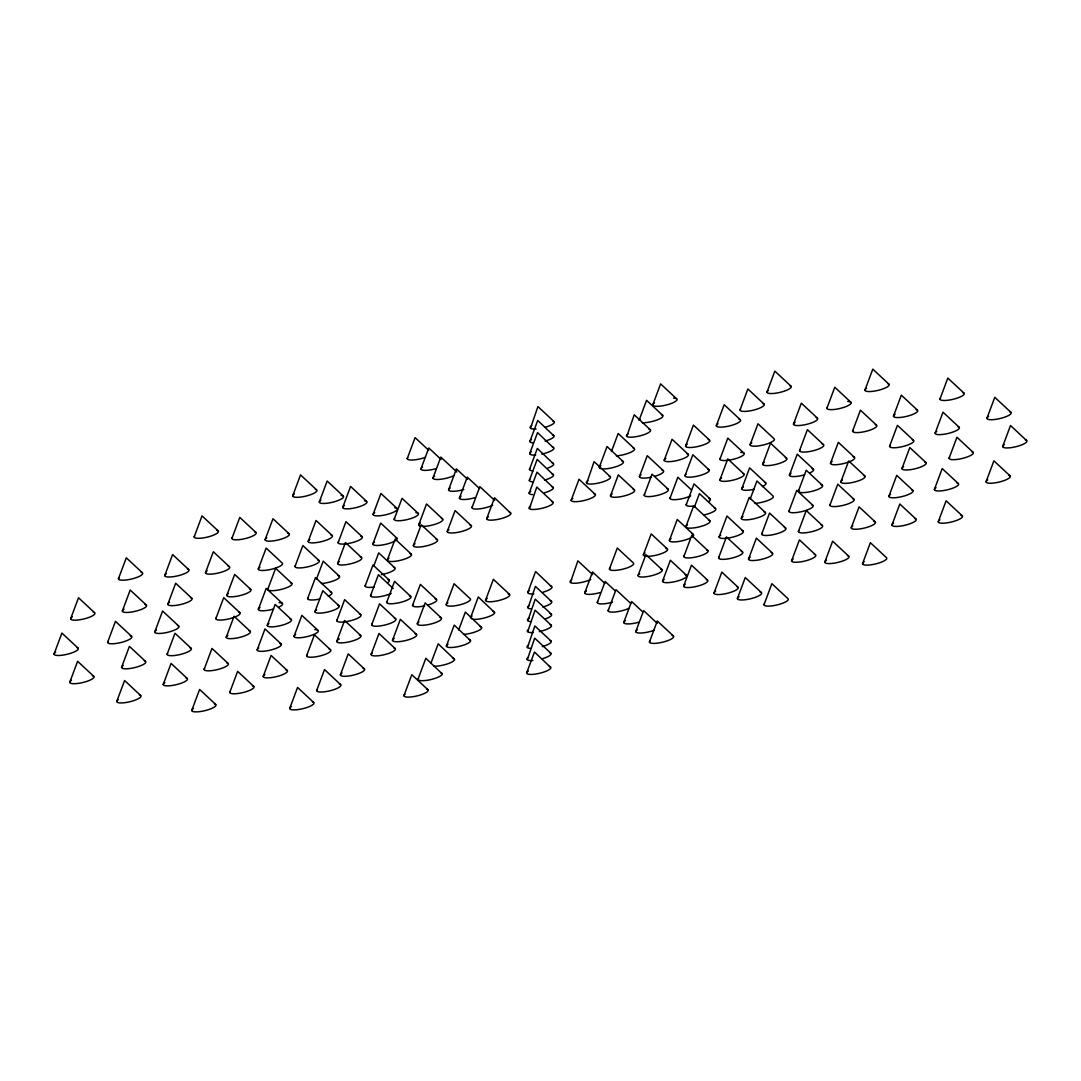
<?xml version="1.0" encoding="UTF-8"?>
<svg xmlns="http://www.w3.org/2000/svg" width="1081" height="1081" viewBox="0 0 1081 1081"><rect width="100%" height="100%" fill="white"/><g stroke="black" fill="none" stroke-linecap="round" stroke-linejoin="round"><path stroke-width="1.5" d="M54.05 654.032L61.901 633.061L77.94 647.992M70.657 618.737L78.508 597.752L94.533 612.697M69.765 682.26L77.616 661.288L93.655 676.22M118.451 578.767L126.301 557.796L142.341 572.727M107.627 642.317L115.464 621.332L131.504 636.277M122.356 610.995L130.193 590.023L146.232 604.968M121.572 667.355L129.409 646.37L145.449 661.315M116.734 701.488L124.585 680.517L140.625 695.461M164.758 575.551L172.595 554.567L188.635 569.511M154.759 632.007L162.596 611.022L178.635 625.967M167.839 604.198L175.676 583.227L191.715 598.158M194.188 536.865L202.025 515.88L218.065 530.825M167.136 654.235L174.987 633.263L191.013 648.195M163.231 684.408L171.082 663.437L187.121 678.382M205.485 572.714L213.322 551.742L229.361 566.687M231.929 538.379L239.779 517.394L255.819 532.338M215.862 618.629L223.713 597.658L239.752 612.603M226.807 595.374L234.658 574.403L250.684 589.334M204.133 669.382L211.984 648.411L228.01 663.342M191.756 710.42L199.607 689.448L215.646 704.38M226.226 637.236L234.064 616.251L250.103 631.196M265.129 539.703L272.98 518.731L289.019 533.676M258.291 569.052L266.142 548.067L282.182 563.012A12.459 3.054 -13.2 0 1 270.399 569.525L267.25 570.106A12.459 3.054 -13.2 0 1 259.94 567.12M292.694 495.868L300.532 474.897L316.571 489.828A12.459 3.054 -13.2 0 1 310.869 494.598A12.459 3.054 -13.2 0 1 296.208 497.314L294.289 497.084A12.459 3.054 -13.2 0 1 294.343 493.936M258.345 609.333L266.196 588.361L282.236 603.306M267.804 589.24L275.641 568.268L291.681 583.213M229.78 692.326L237.631 671.355L253.657 686.3M257.17 649.897L265.007 628.926L281.046 643.871M267.291 625.413L275.142 604.428L291.181 619.372M295.005 566.498L302.856 545.513L318.895 560.458M319.3 502.016L327.151 481.031L343.19 495.976M308.193 541.432L316.03 520.461L332.07 535.406M263.224 676.422L271.074 655.437L287.114 670.382M307.639 598.55L315.476 577.578L331.516 592.523M294.032 636.358L301.883 615.373L317.922 630.318M342.718 507.421L350.568 486.436L366.608 501.381M316.476 579.132L323.205 561.147L339.245 576.092M338.123 542.635L345.961 521.664L362 536.595M314.949 611.697L322.8 590.712L338.826 605.657M337.596 563.525L345.447 542.554L361.486 557.499M306.599 655.775L314.436 634.804L330.475 649.749M289.722 708.433L297.559 687.448L313.598 702.393M373.094 514.421L380.931 493.449L396.97 508.394M336.799 620.643L344.65 599.658L360.689 614.603M316.679 690.57L324.516 669.585L340.556 684.53M372.85 544.027L380.688 523.055L396.727 537.987M336.745 641.438L344.582 620.467L360.622 635.398M407.253 458.587L415.104 437.602L428.671 450.25M365.135 585.97L372.986 564.998L389.025 579.943M373.648 566.336L378.701 552.85L394.727 567.795M394.2 519.299L402.037 498.327L418.077 513.259M340.38 674.855L348.231 653.87L364.27 668.815M370.54 595.685L378.391 574.714L393.2 588.51M420.928 468.938L428.779 447.966L441.116 459.452M387.295 560.08L395.146 539.095L411.185 554.04M371.715 624.791L379.566 603.82L395.605 618.764M432.968 478.045L440.805 457.074L456.844 472.019M386.714 602.306L394.551 581.335L410.591 596.266M418.685 524.947L426.536 503.976L442.575 518.921M371.134 654.478L378.985 633.493L395.011 648.438M413.361 545.648L421.212 524.677L437.237 539.622M448.574 489.855L456.412 468.884L467.519 479.234M392.511 640.303L400.348 619.332L416.388 634.277M412.523 605.374L420.374 584.402L436.413 599.347M459.411 498.071L467.262 477.099L479.599 488.585M447.25 531.541L455.101 510.57L471.14 525.515A12.459 3.054 -13.2 0 1 465.438 530.285A12.459 3.054 -13.2 0 1 450.777 532.987L448.858 532.757A12.459 3.054 -13.2 0 1 448.899 529.622M417.307 623.872L425.144 602.887L441.183 617.832M472.005 507.597L479.842 486.626L494.652 500.408M403.943 695.664L411.793 674.693L427.819 689.624M417.996 679.246L425.846 658.261L442.278 673.922A12.459 3.054 -13.2 0 1 430.089 679.733A12.459 3.054 -13.2 0 1 417.996 679.246L418.415 678.341M446.237 604.698L454.088 583.713L470.113 598.658A12.459 3.054 -13.2 0 1 470.1 600.279L468.87 601.306A12.459 3.054 -13.2 0 1 452.263 606.09A12.459 3.054 -13.2 0 1 447.885 602.766M430.914 663.302L438.197 643.817L454.642 659.478A12.459 3.054 -13.2 0 1 447.102 664.018A12.459 3.054 -13.2 0 1 433.886 666.234M486.68 518.718L494.53 497.733L510.962 513.407A12.459 3.054 -13.2 0 1 501.922 518.407A12.459 3.054 -13.2 0 1 488.288 519.934L487.085 519.434A12.459 3.054 -13.2 0 1 488.328 516.786M446.385 646.06L454.236 625.088L470.667 640.749A12.459 3.054 -13.2 0 1 458.493 646.546A12.459 3.054 -13.2 0 1 446.385 646.06L446.818 645.154A12.459 3.054 -13.2 0 1 448.034 644.127M536.108 428.941A12.459 3.054 -13.2 0 1 530.474 428.265L537.919 406.564L553.958 421.509M458.655 630.047L465.37 612.062L481.815 627.723A12.459 3.054 -13.2 0 1 463.56 634.425M529.879 441.399L537.73 420.428L554.161 436.089A12.459 3.054 -13.2 0 1 545.121 441.102M529.704 453.601L537.554 432.616L553.999 448.291A12.459 3.054 -13.2 0 1 541.811 454.088M529.487 469.411L537.338 448.439L553.769 464.1A12.459 3.054 -13.2 0 1 547.662 468.154M529.339 480.41L537.176 459.425L553.621 475.086A12.459 3.054 -13.2 0 1 544.581 480.099M485.545 600.306L493.382 579.321L509.421 594.266M529.15 493.152L537 472.181L553.445 487.842A12.459 3.054 -13.2 0 1 544.392 492.841M551.634 501.503A12.459 3.054 -13.2 0 1 553.229 502.719L552.81 503.624A12.459 3.054 -13.2 0 1 541.04 508.516A12.459 3.054 -13.2 0 1 529.352 508.759L536.798 487.058L552.837 502.003M533.798 593.888A12.459 3.054 -13.2 0 1 527.771 592.496L535.608 571.525L552.053 587.186A12.459 3.054 -13.2 0 1 543.013 592.185M531.082 608.819A12.459 3.054 -13.2 0 1 527.96 608.103L535.406 586.402L551.445 601.347A12.459 3.054 -13.2 0 1 542.797 607.063M593.847 493.706A12.459 3.054 -13.2 0 1 595.036 495.828L593.807 496.841A12.459 3.054 -13.2 0 1 580.132 501.3A12.459 3.054 -13.2 0 1 571.173 500.233L579.024 479.248L595.05 494.193M530.906 621.575A12.459 3.054 -13.2 0 1 527.785 620.859L535.23 599.158L551.269 614.089A12.459 3.054 -13.2 0 1 545.554 618.873M533.257 632.52A12.459 3.054 -13.2 0 1 527.636 631.845L535.068 610.143L551.107 625.088A12.459 3.054 -13.2 0 1 539.324 631.601M608.941 476.072A12.459 3.054 -13.2 0 1 610.535 477.289L610.116 478.194A12.459 3.054 -13.2 0 1 598.361 483.085A12.459 3.054 -13.2 0 1 586.659 483.329L594.104 461.628L610.143 476.572M530.528 648.384A12.459 3.054 -13.2 0 1 527.406 647.654L534.852 625.953L550.891 640.898A12.459 3.054 -13.2 0 1 542.257 646.627M532.865 660.518A12.459 3.054 -13.2 0 1 527.244 659.856L534.676 638.155L550.715 653.086A12.459 3.054 -13.2 0 1 542.081 658.815M526.636 672.99L534.487 652.019L550.932 667.68A12.459 3.054 -13.2 0 1 538.743 673.477A12.459 3.054 -13.2 0 1 526.636 672.99L527.069 672.085A12.459 3.054 -13.2 0 1 528.298 671.058M611.441 451.48L618.17 433.495L634.209 448.439M590.726 579.511A12.459 3.054 -13.2 0 1 570.43 582.537L577.876 560.836L592.685 574.633M649.032 429.211A12.459 3.054 -13.2 0 1 650.64 430.427L650.221 431.333A12.459 3.054 -13.2 0 1 638.452 436.224A12.459 3.054 -13.2 0 1 626.764 436.467L634.209 414.766L650.235 429.698M610.481 495.841L618.318 474.856L634.358 489.801M639.276 419.793L646.56 400.308L662.599 415.253M673.531 398.105A12.459 3.054 -13.2 0 1 676.638 400.456L675.409 401.483A12.459 3.054 -13.2 0 1 661.734 405.929A12.459 3.054 -13.2 0 1 652.775 404.875L660.613 383.89L676.652 398.835M584.713 592.929L592.564 571.957L604.901 583.456M651.505 477.153A12.459 3.054 -13.2 0 1 639.412 476.667L647.262 455.682L663.288 470.627M609.454 568.984L617.305 548.013L633.344 562.944A12.459 3.054 -13.2 0 1 626.21 568.214A12.459 3.054 -13.2 0 1 611.062 570.2L609.86 569.714A12.459 3.054 -13.2 0 1 609.887 568.079M597.293 602.455L605.144 581.483L615.008 590.672M644.195 495.152L652.032 474.181L668.072 489.112M686.894 453.696A12.459 3.054 -13.2 0 1 688.07 455.817L686.84 456.844A12.459 3.054 -13.2 0 1 673.166 461.29A12.459 3.054 -13.2 0 1 664.207 460.222L672.058 439.251L688.097 454.196M608.144 610.67L615.994 589.699L630.791 603.482M643.357 554.877L651.194 533.906L667.234 548.837M708.258 439.535A12.459 3.054 -13.2 0 1 709.447 441.656L708.217 442.67A12.459 3.054 -13.2 0 1 694.543 447.129A12.459 3.054 -13.2 0 1 685.584 446.061L693.421 425.09L709.46 440.021M638.033 575.578L645.87 554.607L661.91 569.552M670.004 498.233L677.855 477.248L691.421 489.896M623.751 622.48L631.588 601.509L642.695 611.846M685.003 475.735L692.84 454.763L708.879 469.708M669.409 540.459L677.26 519.475L693.299 534.419M635.777 631.601L643.627 610.616L657.194 623.264M686.165 504.841L694.016 483.869L710.055 498.814M739.012 419.158A12.459 3.054 -13.2 0 1 740.188 421.279L738.972 422.293A12.459 3.054 -13.2 0 1 725.283 426.752A12.459 3.054 -13.2 0 1 716.325 425.684L724.175 404.699L740.215 419.644M662.518 581.24L670.369 560.255L686.408 575.2M685.867 526.704L693.705 505.732L709.744 520.664M694.38 507.07L699.421 493.585L715.46 508.516M649.465 641.952L657.302 620.98L673.341 635.912A12.459 3.054 -13.2 0 1 664.707 641.641A12.459 3.054 -13.2 0 1 649.857 642.668L649.465 641.952A12.459 3.054 -13.2 0 1 649.884 641.047M719.973 459.101L727.824 438.116L743.863 453.061M683.868 556.499L691.718 535.527L707.758 550.472M762.727 403.443A12.459 3.054 -13.2 0 1 763.902 405.564L762.673 406.578A12.459 3.054 -13.2 0 1 748.998 411.037A12.459 3.054 -13.2 0 1 740.039 409.969L747.89 388.984L763.929 403.929M719.905 479.896L727.756 458.912L743.796 473.856M683.624 586.105L691.475 565.133L707.515 580.065M766.997 392.106L774.834 371.121L790.873 386.066M750.119 444.75L757.97 423.779L774.01 438.71A12.459 3.054 -13.2 0 1 772.753 441.372L770.821 442.44A12.459 3.054 -13.2 0 1 756.16 446.142A12.459 3.054 -13.2 0 1 750.538 443.845L751.768 442.832M719.108 537L726.959 516.029L742.998 530.974M741.769 488.842L749.606 467.87L765.645 482.802M718.595 557.904L726.446 536.919L742.485 551.864M741.35 518.407L749.201 497.422L765.24 512.367M713.987 593.118L721.838 572.133L737.877 587.078M762.686 464.181L770.523 443.196L786.563 458.141M750.2 498.976L756.93 481.004L772.969 495.936A12.459 3.054 -13.2 0 1 764.321 501.665L761.186 502.462A12.459 3.054 -13.2 0 1 755.119 503.368M793.495 424.117L801.332 403.145L817.371 418.077M748.525 559.093L756.376 538.122L772.402 553.067M737.404 598.523L745.255 577.538L761.294 592.483M761.7 534.041L769.55 513.07L785.59 528.001M789.427 475.127L797.265 454.155L813.304 469.086M799.548 450.628L807.399 429.657L823.425 444.602M826.938 408.199L834.775 387.228L850.815 402.173M788.914 511.286L796.765 490.315L812.804 505.259M798.373 491.193L806.21 470.221L822.249 485.153M764.024 604.671L771.875 583.686L787.914 598.631A12.459 3.054 -13.2 0 1 780.779 603.901A12.459 3.054 -13.2 0 1 765.632 605.887L764.429 605.387A12.459 3.054 -13.2 0 1 764.456 603.766M798.413 531.487L806.264 510.516L822.303 525.447M791.576 560.823L799.427 539.851L815.466 554.796M830.492 463.303L838.343 442.332L854.382 457.263M864.949 390.119L872.799 369.134L888.839 384.079M852.585 431.143L860.422 410.172L876.461 425.117M829.911 505.165L837.748 484.18L853.787 499.125M840.842 481.896L848.693 460.925L864.732 475.87M824.789 562.161L832.627 541.176L848.666 556.12M851.233 527.812L859.084 506.84L875.11 521.785M893.487 416.117L901.324 395.146L917.364 410.091M889.582 446.304L897.419 425.319L913.459 440.264M862.53 563.674L870.381 542.689L886.42 557.634A12.459 3.054 -13.2 0 1 880.704 562.404A12.459 3.054 -13.2 0 1 866.057 565.12L864.138 564.89A12.459 3.054 -13.2 0 1 864.178 561.742M888.879 496.341L896.73 475.356L912.769 490.301M901.959 468.532L909.81 447.561L925.849 462.492M891.96 524.988L899.811 504.003L915.85 518.948M939.97 399.038L947.821 378.066L963.86 393.011M935.146 433.184L942.997 412.199L959.036 427.144M934.362 489.531L942.2 468.559L958.239 483.491M949.091 458.222L956.942 437.237L972.968 452.182M938.267 521.758L946.105 500.787L962.144 515.732M986.939 418.279L994.79 397.295L1010.83 412.239M986.061 481.802L993.898 460.817L1009.938 475.762M1002.668 446.507L1010.505 425.522L1026.545 440.467M527.771 592.496L528.19 591.591A12.459 3.054 -13.2 0 1 529.42 590.577M571.173 500.233L571.592 499.327A12.459 3.054 -13.2 0 1 572.822 498.3M652.775 404.875L653.194 403.97A12.459 3.054 -13.2 0 1 654.424 402.943M639.412 476.667L639.83 475.762A12.459 3.054 -13.2 0 1 641.06 474.735M664.207 460.222L664.639 459.33A12.459 3.054 -13.2 0 1 665.855 458.303M685.584 446.061L686.003 445.156A12.459 3.054 -13.2 0 1 687.232 444.129M716.325 425.684L716.757 424.779A12.459 3.054 -13.2 0 1 717.973 423.752M740.039 409.969L740.471 409.064M342.028 672.923L340.812 673.949A12.459 3.054 -13.2 0 0 349.339 675.922A12.459 3.054 -13.2 0 0 364.243 670.436L364.675 669.531A12.459 3.054 -13.2 0 0 363.067 668.328M372.175 653.059L371.553 653.573A12.459 3.054 -13.2 0 0 380.093 655.532A12.459 3.054 -13.2 0 0 394.997 650.059L395.416 649.154A12.459 3.054 -13.2 0 0 393.808 647.938M394.16 638.385L392.93 639.398A12.459 3.054 -13.2 0 0 401.47 641.371A12.459 3.054 -13.2 0 0 416.361 635.898L416.793 634.993A12.459 3.054 -13.2 0 0 415.185 633.777M418.955 621.94L417.725 622.967A12.459 3.054 -13.2 0 0 426.265 624.94A12.459 3.054 -13.2 0 0 441.17 619.467L441.589 618.562A12.459 3.054 -13.2 0 0 439.981 617.346M487.193 598.374L485.964 599.401A12.459 3.054 -13.2 0 0 494.503 601.374A12.459 3.054 -13.2 0 0 509.408 595.888L509.827 594.982A12.459 3.054 -13.2 0 0 508.219 593.78M612.13 493.909L610.9 494.936A12.459 3.054 -13.2 0 0 616.508 497.233A12.459 3.054 -13.2 0 0 631.182 493.531L633.115 492.45A12.459 3.054 -13.2 0 0 633.155 489.315M404.983 694.245L404.362 694.759A12.459 3.054 -13.2 0 0 412.901 696.732A12.459 3.054 -13.2 0 0 427.806 691.259L428.225 690.354A12.459 3.054 -13.2 0 0 426.617 689.138M768.037 390.687L767.415 391.2A12.459 3.054 -13.2 0 0 773.023 393.498A12.459 3.054 -13.2 0 0 787.698 389.795L789.63 388.714A12.459 3.054 -13.2 0 0 789.671 385.579M686.03 474.329L685.422 474.829A12.459 3.054 -13.2 0 0 691.029 477.126A12.459 3.054 -13.2 0 0 705.69 473.424L707.636 472.356A12.459 3.054 -13.2 0 0 707.677 469.208M795.143 422.185L793.913 423.212A12.459 3.054 -13.2 0 0 799.521 425.509A12.459 3.054 -13.2 0 0 814.182 421.806L816.128 420.725A12.459 3.054 -13.2 0 0 816.169 417.59M339.353 638.979L338.394 639.506A12.459 3.054 -13.2 0 0 342.772 642.83A12.459 3.054 -13.2 0 0 359.378 638.047L360.595 637.033A12.459 3.054 -13.2 0 0 359.419 634.912M381.377 574.606L382.944 574.308A12.459 3.054 -13.2 0 0 393.525 567.295M422.212 526.393L424.725 526.339A12.459 3.054 -13.2 0 0 439.386 522.636A12.459 3.054 -13.2 0 0 441.372 518.421M341.028 495.368L341.988 495.49A12.459 3.054 -13.2 0 1 340.002 499.706A12.459 3.054 -13.2 0 1 325.34 503.408L322.827 503.462A12.459 3.054 -13.2 0 1 320.962 500.084M364.446 500.773L365.405 500.895A12.459 3.054 -13.2 0 1 363.419 505.111A12.459 3.054 -13.2 0 1 348.758 508.813L346.244 508.867A12.459 3.054 -13.2 0 1 344.38 505.489M394.808 507.786L395.768 507.894A12.459 3.054 -13.2 0 1 393.781 512.11A12.459 3.054 -13.2 0 1 379.12 515.826L376.62 515.867A12.459 3.054 -13.2 0 1 374.742 512.502M415.915 512.651L416.874 512.772A12.459 3.054 -13.2 0 1 414.901 516.988A12.459 3.054 -13.2 0 1 400.227 520.691L397.727 520.745A12.459 3.054 -13.2 0 1 394.619 518.394M645.925 556.215L644.965 556.093A12.459 3.054 -13.2 0 1 645.006 552.959M469.938 525.015L471.14 525.515M315.368 489.342L316.571 489.828M672.139 635.425L673.341 635.912M550.243 600.847L551.445 601.347M550.067 613.603L551.269 614.089M549.905 624.588L551.107 625.088M549.689 640.411L550.891 640.898M549.513 652.6L550.715 653.086M623.061 461.465L607.036 446.521L599.185 467.492A12.459 3.054 -13.2 0 1 600.833 465.573M472.059 619.143A12.459 3.054 -13.2 0 0 485.707 617.616A12.459 3.054 -13.2 0 0 494.747 612.616L478.302 596.955L470.465 617.927L470.884 617.021A12.459 3.054 -13.2 0 1 472.113 616.008M960.941 515.232A12.459 3.054 -13.2 0 1 958.955 519.448A12.459 3.054 -13.2 0 1 944.294 523.163L941.781 523.204A12.459 3.054 -13.2 0 1 939.916 519.839M1008.735 475.275A12.459 3.054 -13.2 0 1 1007.803 478.951A12.459 3.054 -13.2 0 1 995.02 482.869L992.088 483.193A12.459 3.054 -13.2 0 1 987.71 479.869M1025.342 439.967A12.459 3.054 -13.2 0 1 1014.762 446.98L1011.627 447.561A12.459 3.054 -13.2 0 1 1004.317 444.575M1009.627 411.739A12.459 3.054 -13.2 0 1 1002.195 417.969L999.047 418.752A12.459 3.054 -13.2 0 1 988.588 416.347M962.658 392.511A12.459 3.054 -13.2 0 1 958.158 397.781L955.226 398.727A12.459 3.054 -13.2 0 1 940.402 398.132M887.636 383.593A12.459 3.054 -13.2 0 1 885.65 387.795L883.136 388.849A12.459 3.054 -13.2 0 1 868.475 391.552A12.459 3.054 -13.2 0 1 866.597 388.187M545.31 427.238A12.459 3.054 -13.2 0 0 553.931 423.13L554.364 422.225A12.459 3.054 -13.2 0 0 552.756 421.009M530.068 427.549A12.459 3.054 -13.2 0 1 531.717 425.617M425.428 457.317A12.459 3.054 -13.2 0 1 408.861 459.803L407.659 459.303A12.459 3.054 -13.2 0 1 407.672 457.682M216.862 530.339A12.459 3.054 -13.2 0 1 214.876 534.555A12.459 3.054 -13.2 0 1 200.215 538.257L197.715 538.311A12.459 3.054 -13.2 0 1 194.607 535.96M141.138 572.241A12.459 3.054 -13.2 0 1 140.206 575.916A12.459 3.054 -13.2 0 1 127.409 579.835L124.491 580.159A12.459 3.054 -13.2 0 1 118.883 577.862M93.331 612.211A12.459 3.054 -13.2 0 1 82.751 619.224L79.616 619.805A12.459 3.054 -13.2 0 1 72.305 616.805M76.737 647.505A12.459 3.054 -13.2 0 1 69.292 653.721L66.144 654.518A12.459 3.054 -13.2 0 1 55.699 652.1M92.453 675.733A12.459 3.054 -13.2 0 1 87.939 681.003L85.007 681.949A12.459 3.054 -13.2 0 1 72.251 683.624A12.459 3.054 -13.2 0 1 71.414 680.327M139.422 694.961A12.459 3.054 -13.2 0 1 137.436 699.177L134.909 700.231A12.459 3.054 -13.2 0 1 120.261 702.934A12.459 3.054 -13.2 0 1 118.383 699.569M214.443 703.893A12.459 3.054 -13.2 0 1 214.403 707.028L212.457 708.109A12.459 3.054 -13.2 0 1 196.472 711.879A12.459 3.054 -13.2 0 1 193.404 708.487M312.395 701.907A12.459 3.054 -13.2 0 1 313.585 704.028L312.355 705.042A12.459 3.054 -13.2 0 1 295.748 709.825A12.459 3.054 -13.2 0 1 291.37 706.501M549.324 666.464A12.459 3.054 -13.2 0 1 550.526 666.95M914.648 518.461A12.459 3.054 -13.2 0 1 913.715 522.137A12.459 3.054 -13.2 0 1 900.919 526.055L898 526.379A12.459 3.054 -13.2 0 1 893.609 523.055M957.036 483.004A12.459 3.054 -13.2 0 1 946.456 490.017L943.321 490.598A12.459 3.054 -13.2 0 1 936.011 487.612M971.765 451.696A12.459 3.054 -13.2 0 1 964.333 457.912L961.185 458.709A12.459 3.054 -13.2 0 1 949.51 457.317M957.834 426.657A12.459 3.054 -13.2 0 1 953.32 431.914L950.388 432.873A12.459 3.054 -13.2 0 1 937.632 434.548A12.459 3.054 -13.2 0 1 936.795 431.251M916.161 409.591A12.459 3.054 -13.2 0 1 914.175 413.807L911.661 414.861A12.459 3.054 -13.2 0 1 897.014 417.563A12.459 3.054 -13.2 0 1 895.136 414.199M847.693 401.443A12.459 3.054 -13.2 0 1 849.571 404.821L847.639 405.888A12.459 3.054 -13.2 0 1 832.965 409.591A12.459 3.054 -13.2 0 1 827.357 407.294M642.249 422.739A12.459 3.054 -13.2 0 0 662.585 416.888L663.004 415.982A12.459 3.054 -13.2 0 0 661.396 414.766M639.141 420.387A12.459 3.054 -13.2 0 1 640.371 419.36M533.406 442.845A12.459 3.054 -13.2 0 1 531.487 442.615L530.285 442.129A12.459 3.054 -13.2 0 1 531.528 439.481M552.553 434.873A12.459 3.054 -13.2 0 1 553.756 435.373M436.17 468.627A12.459 3.054 -13.2 0 1 424.455 470.384L422.536 470.154A12.459 3.054 -13.2 0 1 422.576 467.006M254.616 531.852A12.459 3.054 -13.2 0 1 253.684 535.527A12.459 3.054 -13.2 0 1 240.887 539.446L237.969 539.77A12.459 3.054 -13.2 0 1 232.347 537.473M187.432 569.025A12.459 3.054 -13.2 0 1 176.852 576.038L173.703 576.619A12.459 3.054 -13.2 0 1 166.406 573.619M145.03 604.468A12.459 3.054 -13.2 0 1 137.598 610.697L134.449 611.481A12.459 3.054 -13.2 0 1 124.004 609.076M130.301 635.79A12.459 3.054 -13.2 0 1 125.801 641.047L122.869 642.006A12.459 3.054 -13.2 0 1 108.046 641.411M144.246 660.829A12.459 3.054 -13.2 0 1 142.26 665.045L139.746 666.085A12.459 3.054 -13.2 0 1 125.099 668.801A12.459 3.054 -13.2 0 1 123.22 665.423M185.918 677.882A12.459 3.054 -13.2 0 1 185.864 681.03L183.932 682.097A12.459 3.054 -13.2 0 1 167.947 685.867A12.459 3.054 -13.2 0 1 164.88 682.489M252.454 685.8A12.459 3.054 -13.2 0 1 253.643 687.921L252.414 688.948A12.459 3.054 -13.2 0 1 237.239 693.597A12.459 3.054 -13.2 0 1 230.199 691.421M317.098 689.664A12.459 3.054 -13.2 0 0 325.638 691.637A12.459 3.054 -13.2 0 0 340.529 686.151L340.961 685.259A12.459 3.054 -13.2 0 0 339.353 684.043M440.67 672.72A12.459 3.054 -13.2 0 1 441.872 673.206M526.839 659.126A12.459 3.054 -13.2 0 1 528.487 657.207M653.964 630.331A12.459 3.054 -13.2 0 1 637.385 632.817L636.182 632.317A12.459 3.054 -13.2 0 1 637.425 629.669M760.092 591.996A12.459 3.054 -13.2 0 1 756.903 596.739A12.459 3.054 -13.2 0 1 740.931 599.969L739.012 599.739A12.459 3.054 -13.2 0 1 739.053 596.59M847.463 555.634A12.459 3.054 -13.2 0 1 845.477 559.85A12.459 3.054 -13.2 0 1 830.816 563.552L828.316 563.606A12.459 3.054 -13.2 0 1 826.438 560.228M911.567 489.815A12.459 3.054 -13.2 0 1 900.973 496.828L897.838 497.409A12.459 3.054 -13.2 0 1 890.528 494.409M924.647 462.006A12.459 3.054 -13.2 0 1 917.201 468.222L914.053 469.019A12.459 3.054 -13.2 0 1 903.608 466.6M912.256 439.764A12.459 3.054 -13.2 0 1 907.756 445.034L904.824 445.994A12.459 3.054 -13.2 0 1 890.001 445.399M875.259 424.617A12.459 3.054 -13.2 0 1 873.286 428.833L870.759 429.887A12.459 3.054 -13.2 0 1 857.301 432.603A12.459 3.054 -13.2 0 1 853.004 430.252M626.358 435.738A12.459 3.054 -13.2 0 1 628.007 433.819M535.744 454.993A12.459 3.054 -13.2 0 1 531.312 454.817L530.109 454.317A12.459 3.054 -13.2 0 1 531.352 451.669M552.391 447.075A12.459 3.054 -13.2 0 1 553.594 447.561M453.669 475.735A12.459 3.054 -13.2 0 1 436.494 479.491L434.576 479.261A12.459 3.054 -13.2 0 1 434.616 476.126M287.816 533.176A12.459 3.054 -13.2 0 1 286.884 536.852A12.459 3.054 -13.2 0 1 274.088 540.77L271.169 541.095A12.459 3.054 -13.2 0 1 266.777 537.784M228.159 566.187A12.459 3.054 -13.2 0 1 217.578 573.2L214.443 573.781A12.459 3.054 -13.2 0 1 207.133 570.795M190.513 597.671A12.459 3.054 -13.2 0 1 183.081 603.887L179.932 604.684A12.459 3.054 -13.2 0 1 169.487 602.266M177.433 625.467A12.459 3.054 -13.2 0 1 172.933 630.736L170.001 631.696A12.459 3.054 -13.2 0 1 157.231 633.371A12.459 3.054 -13.2 0 1 156.407 630.074M189.81 647.708A12.459 3.054 -13.2 0 1 187.837 651.924L185.31 652.978A12.459 3.054 -13.2 0 1 171.852 655.694A12.459 3.054 -13.2 0 1 167.555 653.329M226.807 662.856A12.459 3.054 -13.2 0 1 226.767 666.004L224.834 667.072A12.459 3.054 -13.2 0 1 210.16 670.774A12.459 3.054 -13.2 0 1 204.552 668.477M285.911 669.882A12.459 3.054 -13.2 0 1 287.087 672.004L285.857 673.031A12.459 3.054 -13.2 0 1 269.264 677.814A12.459 3.054 -13.2 0 1 264.872 674.49M453.034 658.261A12.459 3.054 -13.2 0 1 454.236 658.761M527.001 646.938A12.459 3.054 -13.2 0 1 528.65 645.006M638.993 622.17A12.459 3.054 -13.2 0 1 625.359 623.696L624.156 623.21A12.459 3.054 -13.2 0 1 625.399 620.562M736.674 586.591A12.459 3.054 -13.2 0 1 733.486 591.334A12.459 3.054 -13.2 0 1 717.514 594.564L715.595 594.334A12.459 3.054 -13.2 0 1 715.636 591.185M814.263 554.296A12.459 3.054 -13.2 0 1 812.277 558.512A12.459 3.054 -13.2 0 1 797.616 562.215L795.103 562.269A12.459 3.054 -13.2 0 1 793.224 558.904M873.907 521.285A12.459 3.054 -13.2 0 1 872.989 524.961A12.459 3.054 -13.2 0 1 860.192 528.879L857.26 529.204A12.459 3.054 -13.2 0 1 852.882 525.893M863.53 475.37A12.459 3.054 -13.2 0 1 856.098 481.599L852.95 482.383A12.459 3.054 -13.2 0 1 842.491 479.978M853.179 456.777A12.459 3.054 -13.2 0 1 848.666 462.046L845.734 462.992A12.459 3.054 -13.2 0 1 832.978 464.668A12.459 3.054 -13.2 0 1 832.14 461.384M822.222 444.102A12.459 3.054 -13.2 0 1 820.249 448.318L817.722 449.372A12.459 3.054 -13.2 0 1 804.264 452.088A12.459 3.054 -13.2 0 1 799.967 449.737M616.359 455.871A12.459 3.054 -13.2 0 0 634.182 450.061L634.615 449.156A12.459 3.054 -13.2 0 0 633.007 447.939M533.014 470.857A12.459 3.054 -13.2 0 1 531.095 470.627L529.893 470.14A12.459 3.054 -13.2 0 1 529.906 468.505M552.161 462.884A12.459 3.054 -13.2 0 1 553.364 463.371M463.817 489.558A12.459 3.054 -13.2 0 1 452.088 491.301L450.169 491.071A12.459 3.054 -13.2 0 1 450.223 487.936M330.867 534.906A12.459 3.054 -13.2 0 1 329.935 538.581A12.459 3.054 -13.2 0 1 317.152 542.5L314.22 542.824A12.459 3.054 -13.2 0 1 309.842 539.514M249.481 588.848A12.459 3.054 -13.2 0 1 242.049 595.063L238.901 595.861A12.459 3.054 -13.2 0 1 228.456 593.455M238.55 612.103A12.459 3.054 -13.2 0 1 234.036 617.373L231.104 618.318A12.459 3.054 -13.2 0 1 216.295 617.724M248.9 630.696A12.459 3.054 -13.2 0 1 246.914 634.912L244.401 635.966A12.459 3.054 -13.2 0 1 229.753 638.668A12.459 3.054 -13.2 0 1 227.875 635.304M279.844 643.371A12.459 3.054 -13.2 0 1 279.803 646.519L277.871 647.587A12.459 3.054 -13.2 0 1 261.886 651.357A12.459 3.054 -13.2 0 1 258.818 647.978M329.273 649.249A12.459 3.054 -13.2 0 1 330.462 651.37L329.232 652.397A12.459 3.054 -13.2 0 1 314.044 657.045A12.459 3.054 -13.2 0 1 307.018 654.883M469.073 639.533A12.459 3.054 -13.2 0 1 470.276 640.02M527.231 631.128A12.459 3.054 -13.2 0 1 527.65 630.223M628.845 608.36A12.459 3.054 -13.2 0 1 609.752 611.887L608.549 611.4A12.459 3.054 -13.2 0 1 608.576 609.765M706.312 579.578A12.459 3.054 -13.2 0 1 703.123 584.321A12.459 3.054 -13.2 0 1 687.151 587.551L685.232 587.321A12.459 3.054 -13.2 0 1 685.273 584.186M771.199 552.567A12.459 3.054 -13.2 0 1 769.226 556.783A12.459 3.054 -13.2 0 1 754.552 560.485L752.052 560.539A12.459 3.054 -13.2 0 1 750.173 557.174M821.101 524.961A12.459 3.054 -13.2 0 1 820.168 528.636A12.459 3.054 -13.2 0 1 807.372 532.555L804.453 532.879A12.459 3.054 -13.2 0 1 798.845 530.582M852.585 498.625A12.459 3.054 -13.2 0 1 842.004 505.638L838.87 506.219A12.459 3.054 -13.2 0 1 830.33 504.259M812.101 468.6A12.459 3.054 -13.2 0 1 810.115 472.816M804.669 474.816A12.459 3.054 -13.2 0 1 791.9 476.491A12.459 3.054 -13.2 0 1 791.076 473.194M785.36 457.655A12.459 3.054 -13.2 0 1 783.387 461.871L780.86 462.911A12.459 3.054 -13.2 0 1 766.213 465.627A12.459 3.054 -13.2 0 1 764.335 462.249M740.728 452.344A12.459 3.054 -13.2 0 1 742.606 455.709L740.674 456.777A12.459 3.054 -13.2 0 1 726.013 460.492A12.459 3.054 -13.2 0 1 720.405 458.195M602.712 468.938A12.459 3.054 -13.2 0 0 623.048 463.087L623.467 462.182A12.459 3.054 -13.2 0 0 621.859 460.965M600.793 468.708A12.459 3.054 -13.2 0 1 599.59 468.222M532.852 481.842A12.459 3.054 -13.2 0 1 530.933 481.613L529.731 481.126A12.459 3.054 -13.2 0 1 529.758 479.505M552.013 473.87A12.459 3.054 -13.2 0 1 553.215 474.37M474.654 497.76A12.459 3.054 -13.2 0 1 462.938 499.517L461.019 499.287A12.459 3.054 -13.2 0 1 461.06 496.152M360.797 536.108A12.459 3.054 -13.2 0 1 359.865 539.784A12.459 3.054 -13.2 0 1 347.082 543.702L344.15 544.027A12.459 3.054 -13.2 0 1 338.542 541.73M317.692 559.958A12.459 3.054 -13.2 0 1 307.112 566.985L303.964 567.552A12.459 3.054 -13.2 0 1 295.437 565.593M290.478 582.713A12.459 3.054 -13.2 0 1 283.046 588.929L279.898 589.726A12.459 3.054 -13.2 0 1 268.223 588.334M279.101 602.576A12.459 3.054 -13.2 0 1 279.047 607.022M273.588 609.035A12.459 3.054 -13.2 0 1 260.832 610.697A12.459 3.054 -13.2 0 1 259.994 607.414M289.978 618.886A12.459 3.054 -13.2 0 1 287.992 623.088L285.465 624.142A12.459 3.054 -13.2 0 1 270.818 626.845A12.459 3.054 -13.2 0 1 268.939 623.48M314.787 629.601A12.459 3.054 -13.2 0 1 316.665 632.966L314.733 634.047A12.459 3.054 -13.2 0 1 298.748 637.804A12.459 3.054 -13.2 0 1 295.681 634.425M480.207 626.507A12.459 3.054 -13.2 0 1 481.41 627.007M527.379 620.129A12.459 3.054 -13.2 0 1 529.028 618.197M612.549 602.158A12.459 3.054 -13.2 0 1 598.901 603.671L597.698 603.184A12.459 3.054 -13.2 0 1 597.725 601.563M685.205 574.7A12.459 3.054 -13.2 0 1 682.016 579.457A12.459 3.054 -13.2 0 1 666.045 582.673L664.126 582.456A12.459 3.054 -13.2 0 1 664.166 579.308M741.282 551.364A12.459 3.054 -13.2 0 1 739.296 555.58A12.459 3.054 -13.2 0 1 724.621 559.296L722.122 559.336A12.459 3.054 -13.2 0 1 719.014 556.999M784.387 527.514A12.459 3.054 -13.2 0 1 783.455 531.19A12.459 3.054 -13.2 0 1 770.658 535.109L767.74 535.433A12.459 3.054 -13.2 0 1 762.132 533.136M811.601 504.759A12.459 3.054 -13.2 0 1 801.021 511.772L797.873 512.353A12.459 3.054 -13.2 0 1 789.346 510.381M821.047 484.666A12.459 3.054 -13.2 0 1 813.615 490.882L810.466 491.679A12.459 3.054 -13.2 0 1 798.791 490.288M742.593 473.37A12.459 3.054 -13.2 0 1 740.607 477.572L738.08 478.626A12.459 3.054 -13.2 0 1 723.432 481.342A12.459 3.054 -13.2 0 1 721.554 477.964M662.085 470.14A12.459 3.054 -13.2 0 1 663.275 472.248L662.045 473.275A12.459 3.054 -13.2 0 1 654.654 476.356M586.253 482.599A12.459 3.054 -13.2 0 1 587.902 480.68M532.676 494.598A12.459 3.054 -13.2 0 1 530.757 494.368L529.555 493.882A12.459 3.054 -13.2 0 1 530.798 491.233M551.837 486.626A12.459 3.054 -13.2 0 1 553.04 487.126M492.693 505.286A12.459 3.054 -13.2 0 1 475.532 509.043L473.6 508.813A12.459 3.054 -13.2 0 1 472.424 506.692M420.293 526.163A12.459 3.054 -13.2 0 1 420.333 523.028M395.524 537.5A12.459 3.054 -13.2 0 1 394.592 541.176A12.459 3.054 -13.2 0 1 381.809 545.094L378.877 545.419A12.459 3.054 -13.2 0 1 374.499 542.108M360.284 556.999A12.459 3.054 -13.2 0 1 349.704 564.012L346.555 564.593A12.459 3.054 -13.2 0 1 339.258 561.607M338.042 575.605A12.459 3.054 -13.2 0 1 330.61 581.821L327.462 582.618A12.459 3.054 -13.2 0 1 321.395 583.524M330.313 592.023A12.459 3.054 -13.2 0 1 328.327 596.239M319.733 599.036A12.459 3.054 -13.2 0 1 308.058 597.658M337.623 605.157A12.459 3.054 -13.2 0 1 335.651 609.373L333.124 610.427A12.459 3.054 -13.2 0 1 318.476 613.13A12.459 3.054 -13.2 0 1 316.598 609.765M359.487 614.116A12.459 3.054 -13.2 0 1 359.446 617.251L357.5 618.332A12.459 3.054 -13.2 0 1 342.839 622.034A12.459 3.054 -13.2 0 1 337.231 619.737M394.403 618.264A12.459 3.054 -13.2 0 1 395.578 620.386L394.349 621.413A12.459 3.054 -13.2 0 1 379.174 626.061A12.459 3.054 -13.2 0 1 372.148 623.886M493.139 611.4A12.459 3.054 -13.2 0 1 494.341 611.9M527.555 607.373A12.459 3.054 -13.2 0 1 529.204 605.455M599.955 592.618A12.459 3.054 -13.2 0 1 586.321 594.145L585.118 593.658A12.459 3.054 -13.2 0 1 586.361 591.01M660.707 569.052A12.459 3.054 -13.2 0 1 657.532 573.795A12.459 3.054 -13.2 0 1 641.56 577.024L639.628 576.795A12.459 3.054 -13.2 0 1 639.682 573.66M706.555 549.972A12.459 3.054 -13.2 0 1 704.569 554.188A12.459 3.054 -13.2 0 1 689.908 557.904L687.394 557.945A12.459 3.054 -13.2 0 1 684.287 555.607M741.796 530.474A12.459 3.054 -13.2 0 1 740.863 534.149A12.459 3.054 -13.2 0 1 728.067 538.068L725.148 538.392A12.459 3.054 -13.2 0 1 720.757 535.081M764.037 511.881A12.459 3.054 -13.2 0 1 753.457 518.894L750.309 519.475A12.459 3.054 -13.2 0 1 742.998 516.475M764.443 482.315A12.459 3.054 -13.2 0 1 762.47 486.531M753.862 489.328A12.459 3.054 -13.2 0 1 743.417 486.909M528.947 508.029A12.459 3.054 -13.2 0 1 530.595 506.111M509.367 512.191A12.459 3.054 -13.2 0 1 510.57 512.678M436.035 539.122A12.459 3.054 -13.2 0 1 434.062 543.338A12.459 3.054 -13.2 0 1 419.387 547.04L416.888 547.094A12.459 3.054 -13.2 0 1 415.009 543.729M409.983 553.553A12.459 3.054 -13.2 0 1 409.05 557.228A12.459 3.054 -13.2 0 1 396.254 561.147L393.335 561.471A12.459 3.054 -13.2 0 1 388.944 558.147M387.822 579.443A12.459 3.054 -13.2 0 1 387.768 582.591M374.094 587.037A12.459 3.054 -13.2 0 1 365.554 585.078M391.241 593.374A12.459 3.054 -13.2 0 1 388.728 594.428L385.782 595.374A12.459 3.054 -13.2 0 1 370.972 594.78M409.388 595.78A12.459 3.054 -13.2 0 1 407.402 599.996L404.889 601.05A12.459 3.054 -13.2 0 1 391.43 603.766A12.459 3.054 -13.2 0 1 387.133 601.401M435.211 598.847A12.459 3.054 -13.2 0 1 435.157 601.995L433.224 603.063A12.459 3.054 -13.2 0 1 427.765 605.076M424.63 605.86A12.459 3.054 -13.2 0 1 412.956 604.482M550.445 585.97A12.459 3.054 -13.2 0 1 551.648 586.47M570.038 581.821A12.459 3.054 -13.2 0 1 571.687 579.889M666.031 548.351A12.459 3.054 -13.2 0 1 662.856 553.094A12.459 3.054 -13.2 0 1 646.884 556.323M692.097 533.933A12.459 3.054 -13.2 0 1 692.056 537.068M690.11 538.149A12.459 3.054 -13.2 0 1 675.449 541.851L672.936 541.905A12.459 3.054 -13.2 0 1 671.058 538.527M708.541 520.177A12.459 3.054 -13.2 0 1 707.609 523.853A12.459 3.054 -13.2 0 1 694.826 527.771L691.894 528.096A12.459 3.054 -13.2 0 1 687.516 524.785M714.257 508.029A12.459 3.054 -13.2 0 1 703.677 515.042M708.852 498.314A12.459 3.054 -13.2 0 1 708.812 501.462M695.124 505.908A12.459 3.054 -13.2 0 1 686.597 503.935M690.705 495.909A12.459 3.054 -13.2 0 1 688.178 496.963L685.246 497.922A12.459 3.054 -13.2 0 1 670.436 497.328M666.869 488.626A12.459 3.054 -13.2 0 1 664.883 492.841L662.369 493.895A12.459 3.054 -13.2 0 1 648.911 496.611A12.459 3.054 -13.2 0 1 644.614 494.247"/></g></svg>
